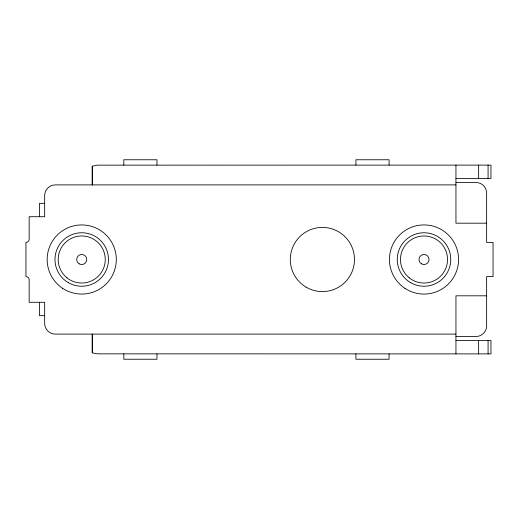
<?xml version="1.0" encoding="UTF-8"?>
<svg xmlns="http://www.w3.org/2000/svg" width="519" height="519" viewBox="0 0 519 519"><rect width="100%" height="100%" fill="white"/><g stroke="black" fill="none" stroke-linecap="round" stroke-linejoin="round"><path stroke-width="0.78" d="M92.265 352.823L92.265 334.106L92.265 352.823L97.377 353.848L490.968 353.893L490.968 340.522L455.948 340.522M92.265 166.177L92.265 184.894L92.265 166.177L97.377 165.152L490.968 165.107L490.968 178.478L455.948 178.478M92.337 183.966L92.551 183.006M455.948 182.487L475.936 182.487A10.698 10.698 0 0 1 486.634 193.185L486.634 242.386L493.05 242.386L493.05 276.614L486.634 276.614L486.634 325.815A10.698 10.698 0 0 1 475.936 336.513L455.948 336.513M455.948 184.894L55.364 184.894A10.698 10.698 0 0 0 44.666 195.592L44.666 216.715L29.161 216.715L29.161 239.175A3.211 3.211 0 0 1 25.95 242.386L25.95 276.614A3.211 3.211 0 0 1 29.161 279.825L29.161 302.285L44.666 302.285L44.666 323.408A10.698 10.698 0 0 0 55.364 334.106L455.948 334.106M44.362 203.344L39.425 203.344L39.425 216.715M486.634 223.189L455.948 223.189L455.948 165.107M486.634 295.811L455.948 295.811L455.948 353.893M44.362 315.656L39.425 315.656L39.425 302.285M92.337 335.034L92.551 335.994M488.074 165.107L488.074 178.478M488.074 340.522L488.074 353.893M478.635 165.107L478.635 178.478M478.635 340.522L478.635 353.893M389.081 165.107L389.081 159.761L355.924 159.761L355.924 165.107M389.081 353.893L389.081 359.239L355.924 359.239L355.924 353.893M156.978 165.107L156.978 159.761L123.82 159.761L123.82 165.107M156.978 353.893L156.978 359.239L123.82 359.239L123.82 353.893M306.346 287.292A32.087 32.087 0 0 0 354.483 259.5A32.087 32.087 0 0 0 306.346 231.708A32.087 32.087 0 0 0 306.346 287.292M421.486 263.866A5.041 5.041 0 0 0 429.044 259.5A5.041 5.041 0 0 0 421.486 255.134A5.041 5.041 0 0 0 421.486 263.866M409.199 277.788A23.53 23.53 0 0 0 447.248 263.178A23.53 23.53 0 0 0 415.576 237.533A23.53 23.53 0 0 0 409.199 277.788M410.639 282.66A26.741 26.741 0 0 0 450.745 259.5A26.741 26.741 0 0 0 410.639 236.34A26.741 26.741 0 0 0 410.639 282.66M79.212 263.866A5.041 5.041 0 0 0 86.77 259.5A5.041 5.041 0 0 0 79.212 255.134A5.041 5.041 0 0 0 79.212 263.866M66.925 277.788A23.53 23.53 0 0 0 104.968 263.178A23.53 23.53 0 0 0 73.296 237.533A23.53 23.53 0 0 0 66.925 277.788M68.359 282.66A26.741 26.741 0 0 0 108.471 259.5A26.741 26.741 0 0 0 68.359 236.34A26.741 26.741 0 0 0 68.359 282.66M62.669 288.337A34.565 34.565 0 0 0 116.237 261.589A34.565 34.565 0 0 0 66.289 228.574A34.565 34.565 0 0 0 62.669 288.337M404.943 288.337A34.565 34.565 0 0 0 458.511 261.589A34.565 34.565 0 0 0 408.563 228.574A34.565 34.565 0 0 0 404.943 288.337"/></g></svg>
